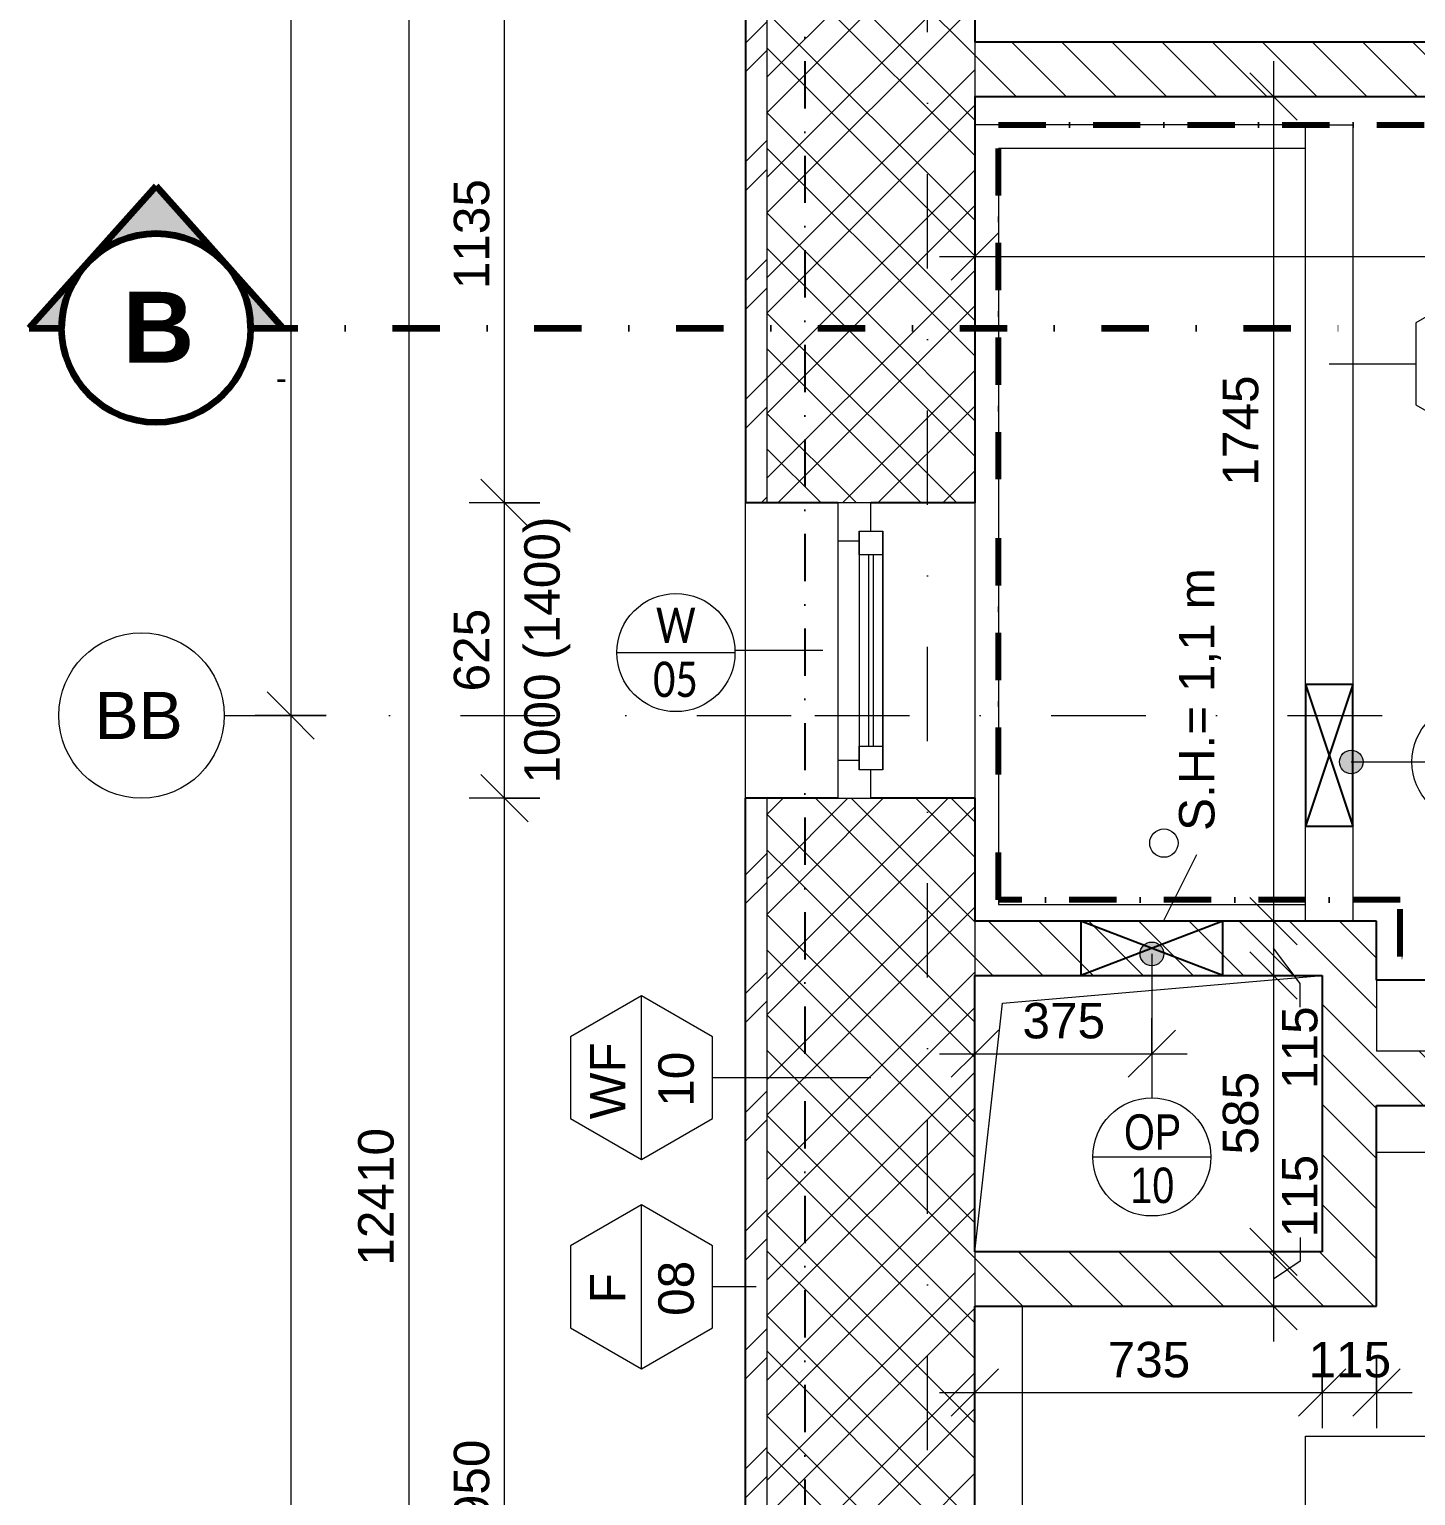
# Model space of a CAD drawing. Header units: millimetres. Extents: x -8380 to 43341, y -2985 to 58543.
# Drawn here: x -8380 to -5447, y 49152 to 52255 of the extents above; entities that cross this region are included whole.
import ezdxf

# ---------------------------------------------------------------- set-up
doc = ezdxf.new("R2010")
doc.units = ezdxf.units.MM
for name, pattern in [('HA_DashDot_10mm-S3mm', [500, 200, -150, 0, -150]), ('HA_DashDot_4mm-S1mm', [200, 100, -50, 0, -50]), ('HA_DashDot_6mm-S2mm', [300, 100, -100, 0, -100])]:
    doc.linetypes.add(name, pattern=pattern)
for name, color, linetype, lineweight in [('A-____-____-DIMS', 9, 'Continuous', 5), ('A-____-____-DIMS-50', 9, 'Continuous', 5), ('A-DETL-____-OTLN', 9, 'Continuous', 25), ('A-DETL-GENF-OTLN', 9, 'Continuous', 9), ('A-FLOR-____-OVHD', 9, 'HA_DashDot_4mm-S1mm', 25), ('A-GENM-____-IDEN', 9, 'Continuous', 9), ('A-GENM-____-OTLN', 9, 'Continuous', 9), ('A-GLAZ-____-IDEN', 9, 'Continuous', 9), ('A-GLAZ-____-MCUT', 9, 'Continuous', 5), ('A-GLAZ-____-OTLN', 9, 'Continuous', 5), ('A-WALL-____-IDEN', 9, 'Continuous', 9), ('A-WALL-____-MCUT', 9, 'Continuous', 25), ('A-WALL-____-OTLN', 9, 'Continuous', 9), ('A-WALL-____-PATT', 9, 'Continuous', 25), ('G-____-____-SYMB', 9, 'HA_DashDot_4mm-S1mm', 9), ('G-____-____-TEXT', 9, 'Continuous', 5), ('I-WALL-____-MCUT', 9, 'Continuous', 25), ('I-WALL-____-OTLN', 9, 'Continuous', 9), ('P-SANR-FIXT-OTLN', 9, 'Continuous', 9), ('Q-CASE-____-OTLN', 9, 'Continuous', 9), ('S-GRID-____-IDEN', 9, 'Continuous', 9), ('S-GRID-____-OTLN', 9, 'Continuous', 5)]:
    doc.layers.add(name, color=color, linetype=linetype, lineweight=lineweight)
doc.styles.add('Arial', font='arial.ttf', dxfattribs={"height": 100})
doc.styles.add('Arial_1', font='arial.ttf', dxfattribs={"height": 75})
doc.styles.add('Arial_2', font='arial.ttf', dxfattribs={"width": 0.8, "height": 75})
doc.styles.add('Arial_3', font='arial.ttf', dxfattribs={"height": 50})
doc.styles.add('Arial_B_1', font='arialbd.ttf', dxfattribs={"height": 150})
doc.styles.add('Calibri', font='calibri.ttf', dxfattribs={"width": 0.8, "height": 75})
doc.dimstyles.new('Inner_Dimensions', dxfattribs={"dimscale": 304.8, "dimtxt": 76.519455, "dimasz": 0.328084, "dimexe": 0.246063, "dimexo": 0.0625, "dimgap": 0.032808, "dimtad": 1, "dimdec": 0, "dimzin": 0, "dimdsep": 46, "dimtxsty": 'Arial_1', "dimblk1": 'OBLIQUE', "dimblk2": 'OBLIQUE', "dimsah": 1, "dimcen": 0.09, "dimdle": 0.246063, "dimazin": 0, "dimtfac": 1, "dimtdec": 4, "dimtix": 1, "dimtmove": 2, "dimatfit": 3, "dimfxl": 0.246063, "dimfxlon": 1, "dimtvp": 1, "dimtolj": 1, "dimtzin": 0, "dimlwd": 9, "dimlwe": 9, "dimarcsym": 2})
doc.dimstyles.new('Inner_Dimensions_1', dxfattribs={"dimscale": 304.8, "dimtxt": 76.519455, "dimasz": 0.328084, "dimexe": 0.246063, "dimexo": 0.0625, "dimgap": 0.032808, "dimtad": 1, "dimdec": 0, "dimzin": 0, "dimdsep": 46, "dimtxsty": 'Arial_1', "dimblk1": 'OBLIQUE', "dimblk2": 'OBLIQUE', "dimsah": 1, "dimcen": 0.09, "dimdle": 0.246063, "dimazin": 0, "dimtfac": 1, "dimtdec": 4, "dimtix": 1, "dimtmove": 0, "dimatfit": 3, "dimfxl": 0.246063, "dimfxlon": 1, "dimtvp": 1, "dimtolj": 1, "dimtzin": 0, "dimlwd": 9, "dimlwe": 9, "dimarcsym": 2})
doc.dimstyles.new('Inner_Dimensions_2', dxfattribs={"dimscale": 304.8, "dimtxt": 76.519455, "dimasz": 0.328084, "dimexe": 0.246063, "dimexo": 0.0625, "dimgap": 0.032808, "dimtad": 1, "dimdec": 0, "dimzin": 0, "dimdsep": 46, "dimtxsty": 'Arial_1', "dimblk1": 'OBLIQUE', "dimblk2": 'OBLIQUE', "dimsah": 1, "dimcen": 0.09, "dimdle": 0.246063, "dimazin": 0, "dimtfac": 1, "dimtdec": 4, "dimtix": 1, "dimtmove": 1, "dimatfit": 3, "dimfxl": 0.246063, "dimfxlon": 1, "dimtvp": 1, "dimtolj": 1, "dimtzin": 0, "dimlwd": 9, "dimlwe": 9, "dimarcsym": 2})
pattern_1 = [(45, (0, 0), (-106.066, 106.066), []), (45, (75, 0), (-106.066, 106.066), []), (315, (0, 0), (106.066, 106.066), []), (315, (75, 0), (106.066, 106.066), [])]
pattern_2 = [(135, (0, 0), (-53.03301, -53.03301), [])]
pattern_3 = [(45, (0, 0), (-125.7236, 125.7236), []), (45, (0, 190.5), (-125.7236, 125.7236), [])]

# ---------------------------------------------------------------- blocks, each defined once
blk = doc.blocks.new('HA_WD_SinglePanel - 625x1000-1670806-DPS_3NP - B')
at = {"layer": 'A-GLAZ-____-MCUT'}
for p, q in [((-312.5, 70), (-312.5, 0)), ((-232.5, 70), (-312.5, 70)), ((-232.5, 25), (-232.5, 70)), ((312.5, 70), (232.5, 70)), ((232.5, 70), (232.5, 25)), ((312.5, 0), (312.5, 70)), ((-312.5, 0), (-252.5, 0)), ((-252.5, -25), (-252.5, 25)), ((-252.5, 25), (-202.5, 25)), ((-202.5, 25), (-202.5, -25)), ((202.5, 5), (-202.5, 5)), ((202.5, -25), (202.5, 25)), ((202.5, 25), (252.5, 25)), ((252.5, 25), (252.5, -25)), ((252.5, 0), (312.5, 0)), ((-202.5, -25), (-252.5, -25)), ((202.5, -5), (-202.5, -5)), ((252.5, -25), (202.5, -25))]:
    blk.add_line(p, q, dxfattribs=at)
at = {"layer": 'A-GLAZ-____-OTLN'}
for p, q in [((232.5, 70), (-232.5, 70)), ((252.5, 25), (-252.5, 25)), ((-252.5, -25), (-252.5, 25)), ((202.5, 25), (-202.5, 25)), ((252.5, 25), (252.5, -25)), ((-252.5, -25), (252.5, -25)), ((202.5, -25), (-202.5, -25))]:
    blk.add_line(p, q, dxfattribs=at)
blk = doc.blocks.new('ABMV_Bathtub_Generic - 800_1700-1426710-DPS_3NP - B')
at = {"layer": 'P-SANR-FIXT-OTLN'}
for p, q in [((750, -50), (100, -50)), ((750, -50), (100, -50)), ((750, -1650), (750, -50)), ((750, -1650), (750, -50)), ((100, -1650), (750, -1650)), ((100, -1650), (750, -1650)), ((100, -1700), (800, -1700)), ((100, -1700), (800, -1700))]:
    blk.add_line(p, q, dxfattribs=at)
blk.add_circle((400, -180), 30, dxfattribs=at)
blk = doc.blocks.new('Casework 11 - Casework 6-1501329-DPS_3NP - B')
at = {"layer": 'Q-CASE-____-OTLN'}
for p, q in [((-4627.4, 49877.7), (-5529.3, 49877.7)), ((-6279.3, 49552.7), (-6279.3, 48771.8)), ((-5679.3, 48771.8), (-5679.3, 49277.7)), ((-5679.3, 49277.7), (-4627.4, 49277.7))]:
    blk.add_line(p, q, dxfattribs=at)
blk = doc.blocks.new('HA_GM_Tiling_LineBased - Generic Tiles-1704425-DPS_3NP - B')
at = {"layer": 'A-GENM-____-OTLN', "linetype": 'HA_DashDot_4mm-S1mm', "lineweight": 80}
blk.add_line((50, -50), (2405, -50), dxfattribs=at)
blk = doc.blocks.new('HA_GM_Tiling_LineBased - Generic Tiles-2045705-DPS_3NP - B')
at = {"layer": 'A-GENM-____-OTLN', "linetype": 'HA_DashDot_4mm-S1mm', "lineweight": 80}
blk.add_line((50, -50), (170, -50), dxfattribs=at)
blk = doc.blocks.new('HA_GM_Tiling_LineBased - Generic Tiles-1704438-DPS_3NP - B')
at = {"layer": 'A-GENM-____-OTLN', "linetype": 'HA_DashDot_4mm-S1mm', "lineweight": 80}
blk.add_line((-50, -50), (800, -50), dxfattribs=at)
blk = doc.blocks.new('HA_GM_Tiling_LineBased - Generic Tiles-2027164-DPS_3NP - B')
at = {"layer": 'A-GENM-____-OTLN', "linetype": 'HA_DashDot_4mm-S1mm', "lineweight": 80}
blk.add_line((50, -50), (215, -50), dxfattribs=at)
blk = doc.blocks.new('HA_GM_Tiling_LineBased - Generic Tiles-1696968-DPS_3NP - B')
at = {"layer": 'A-GENM-____-OTLN', "linetype": 'HA_DashDot_4mm-S1mm', "lineweight": 80}
blk.add_line((50, -50), (575, -50), dxfattribs=at)
blk = doc.blocks.new('HA_GM_Tiling_LineBased - Generic Tiles-1695921-DPS_3NP - B')
at = {"layer": 'A-GENM-____-OTLN', "linetype": 'HA_DashDot_4mm-S1mm', "lineweight": 80}
blk.add_line((50, -50), (800, -50), dxfattribs=at)
blk = doc.blocks.new('HA_GM_Tiling_LineBased - Generic Tiles-1704434-DPS_3NP - B')
at = {"layer": 'A-GENM-____-OTLN', "linetype": 'HA_DashDot_4mm-S1mm', "lineweight": 80}
blk.add_line((50, -50), (3255, -50), dxfattribs=at)
blk = doc.blocks.new('HA_GM_Shaft_Rectangle - Default-2031577-DPS_3NP - B')
at = {"layer": 'A-DETL-GENF-OTLN'}
for p, q in [((58.5, -58.5), (735, 0)), ((0, -585), (58.5, -58.5))]:
    blk.add_line(p, q, dxfattribs=at)
at = {"layer": 'A-GENM-____-OTLN'}
for p, q in [((0, -585), (0, 0)), ((0, 0), (735, 0)), ((735, 0), (735, -585)), ((735, -585), (0, -585))]:
    blk.add_line(p, q, dxfattribs=at)
blk = doc.blocks.new('Grid - Radius 3_5mm-353793-DPS_3NP - B')
at = {"layer": 'S-GRID-____-IDEN'}
blk.add_circle((0, 0), 3.5, dxfattribs=at)
blk = doc.blocks.new('DIMBLOCK19-DPS_3NP - B')
at = {"layer": 'A-____-____-DIMS-50', "lineweight": 9}
for p, q in [((-6379.3, 51849.1), (-6379.3, 51699.1)), ((-6379.3, 51774.1), (-6379.3, 51849.1)), ((-6379.3, 51774.1), (-6329.3, 51824.1)), ((-3074.3, 51849.1), (-3074.3, 51699.1)), ((-3074.3, 51774.1), (-3074.3, 51849.1)), ((-3074.3, 51774.1), (-3024.3, 51824.1)), ((-6454.3, 51774.1), (-3074.3, 51774.1)), ((-6379.3, 51774.1), (-6429.3, 51724.1)), ((-3074.3, 51774.1), (-3124.3, 51724.1))]:
    blk.add_line(p, q, dxfattribs=at)
at = {"layer": 'A-____-____-DIMS-50', "color": 0, "lineweight": 9, "insert": (-4842.2, 51881.5), "char_height": 75, "width": 276.883, "attachment_point": 1, "line_spacing_factor": 0.941778, "style": 'Arial_1'}
blk.add_mtext('3305', dxfattribs=at)
blk = doc.blocks.new('_Oblique')
at = {"color": 0, "linetype": 'ByBlock', "lineweight": -2}
blk.add_line((-0.5, -0.5), (0.5, 0.5), dxfattribs=at)
blk = doc.blocks.new('DIMBLOCK57-DPS_3NP - B')
at = {"layer": 'A-____-____-DIMS-50', "lineweight": 9}
for p, q in [((-7374.4, 50627.7), (-7424.4, 50677.7)), ((-7299.4, 50627.7), (-7449.4, 50627.7)), ((-7374.4, 47677.7), (-7374.4, 50627.7)), ((-7374.4, 50627.7), (-7324.4, 50577.7)), ((-7374.4, 50627.7), (-7299.4, 50627.7)), ((-7374.4, 47677.7), (-7424.4, 47727.7)), ((-7299.4, 47677.7), (-7449.4, 47677.7)), ((-7374.4, 47677.7), (-7324.4, 47627.7)), ((-7374.4, 47677.7), (-7299.4, 47677.7))]:
    blk.add_line(p, q, dxfattribs=at)
at = {"layer": 'A-____-____-DIMS-50', "color": 0, "lineweight": 9, "insert": (-7481.8, 49037.4), "char_height": 75, "width": 276.883, "attachment_point": 1, "rotation": 90, "line_spacing_factor": 0.941778, "style": 'Arial_1'}
blk.add_mtext('2950', dxfattribs=at)
blk = doc.blocks.new('DIMBLOCK58-DPS_3NP - B')
at = {"layer": 'A-____-____-DIMS-50', "lineweight": 9}
for p, q in [((-7374.4, 51252.7), (-7424.4, 51302.7)), ((-7299.4, 51252.7), (-7449.4, 51252.7)), ((-7374.4, 50627.7), (-7374.4, 51252.7)), ((-7374.4, 51252.7), (-7324.4, 51202.7)), ((-7374.4, 51252.7), (-7299.4, 51252.7)), ((-7374.4, 50627.7), (-7424.4, 50677.7)), ((-7299.4, 50627.7), (-7449.4, 50627.7)), ((-7374.4, 50627.7), (-7324.4, 50577.7)), ((-7374.4, 50627.7), (-7299.4, 50627.7))]:
    blk.add_line(p, q, dxfattribs=at)
at = {"layer": 'A-____-____-DIMS-50', "color": 0, "lineweight": 9, "insert": (-7481.8, 50853.7), "char_height": 75, "width": 207.662, "attachment_point": 1, "rotation": 90, "line_spacing_factor": 0.941778, "style": 'Arial_1'}
blk.add_mtext('625', dxfattribs=at)
blk = doc.blocks.new('DIMBLOCK59-DPS_3NP - B')
at = {"layer": 'A-____-____-DIMS-50', "lineweight": 9}
for p, q in [((-7374.4, 52387.7), (-7424.4, 52437.7)), ((-7299.4, 52387.7), (-7449.4, 52387.7)), ((-7374.4, 51252.7), (-7374.4, 52387.7)), ((-7374.4, 52387.7), (-7324.4, 52337.7)), ((-7374.4, 52387.7), (-7299.4, 52387.7)), ((-7374.4, 51252.7), (-7424.4, 51302.7)), ((-7299.4, 51252.7), (-7449.4, 51252.7)), ((-7374.4, 51252.7), (-7324.4, 51202.7)), ((-7374.4, 51252.7), (-7299.4, 51252.7))]:
    blk.add_line(p, q, dxfattribs=at)
at = {"layer": 'A-____-____-DIMS-50', "color": 0, "lineweight": 9, "insert": (-7481.8, 51704.9), "char_height": 75, "width": 276.883, "attachment_point": 1, "rotation": 90, "line_spacing_factor": 0.941778, "style": 'Arial_1'}
blk.add_mtext('1135', dxfattribs=at)
blk = doc.blocks.new('HA_TAG_WD - Type Mark-1536199-DPS_3NP - B')
at = {"layer": 'A-GLAZ-____-IDEN'}
blk.add_line((-2.5, 0), (2.5, 0), dxfattribs=at)
blk.add_circle((0, 0), 2.5, dxfattribs=at)
blk = doc.blocks.new('DIMBLOCK70-DPS_3NP - B')
at = {"layer": 'A-____-____-DIMS-50', "lineweight": 9}
for p, q in [((-6379.3, 49444.9), (-6379.3, 49294.9)), ((-6379.3, 49369.9), (-6379.3, 49444.9)), ((-5644.3, 49444.9), (-5644.3, 49294.9)), ((-5644.3, 49369.9), (-5644.3, 49444.9)), ((-6379.3, 49369.9), (-6329.3, 49419.9)), ((-5644.3, 49369.9), (-5594.3, 49419.9)), ((-6454.3, 49369.9), (-5644.3, 49369.9)), ((-6379.3, 49369.9), (-6429.3, 49319.9)), ((-5644.3, 49369.9), (-5694.3, 49319.9))]:
    blk.add_line(p, q, dxfattribs=at)
at = {"layer": 'A-____-____-DIMS-50', "color": 0, "lineweight": 9, "insert": (-6098.3, 49477.2), "char_height": 75, "width": 207.662, "attachment_point": 1, "line_spacing_factor": 0.941778, "style": 'Arial_1'}
blk.add_mtext('735', dxfattribs=at)
blk = doc.blocks.new('DIMBLOCK71-DPS_3NP - B')
at = {"layer": 'A-____-____-DIMS-50', "lineweight": 9}
for p, q in [((-5644.3, 49444.9), (-5644.3, 49294.9)), ((-5644.3, 49369.9), (-5644.3, 49444.9)), ((-5529.3, 49444.9), (-5529.3, 49294.9)), ((-5529.3, 49369.9), (-5529.3, 49444.9)), ((-5644.3, 49369.9), (-5594.3, 49419.9)), ((-5529.3, 49369.9), (-5479.3, 49419.9)), ((-5644.3, 49369.9), (-5694.3, 49319.9)), ((-5644.3, 49369.9), (-5454.3, 49369.9)), ((-5529.3, 49369.9), (-5579.3, 49319.9))]:
    blk.add_line(p, q, dxfattribs=at)
at = {"layer": 'A-____-____-DIMS-50', "color": 0, "lineweight": 9, "insert": (-5673.3, 49477.2), "char_height": 75, "width": 207.662, "attachment_point": 1, "line_spacing_factor": 0.941778, "style": 'Arial_1'}
blk.add_mtext('115', dxfattribs=at)
blk = doc.blocks.new('DIMBLOCK72-DPS_3NP - B')
at = {"layer": 'A-____-____-DIMS-50', "lineweight": 9}
for p, q in [((-5747.2, 50442.7), (-5747.2, 50252.7)), ((-5747.2, 50367.7), (-5797.2, 50417.7)), ((-5672.2, 50367.7), (-5822.2, 50367.7)), ((-5747.2, 50367.7), (-5697.2, 50317.7)), ((-5747.2, 50367.7), (-5672.2, 50367.7)), ((-5747.2, 50252.7), (-5797.2, 50302.7)), ((-5691, 50235.4), (-5747.2, 50310.2)), ((-5672.2, 50252.7), (-5822.2, 50252.7)), ((-5747.2, 50252.7), (-5697.2, 50202.7)), ((-5747.2, 50252.7), (-5672.2, 50252.7)), ((-5691, 50185.4), (-5691, 50235.4))]:
    blk.add_line(p, q, dxfattribs=at)
at = {"layer": 'A-____-____-DIMS-50', "color": 0, "lineweight": 9, "insert": (-5729.5, 50012.4), "char_height": 75, "width": 207.662, "attachment_point": 1, "rotation": 90, "line_spacing_factor": 0.941778, "style": 'Arial_1'}
blk.add_mtext('115', dxfattribs=at)
blk = doc.blocks.new('DIMBLOCK73-DPS_3NP - B')
at = {"layer": 'A-____-____-DIMS-50', "lineweight": 9}
for p, q in [((-5747.2, 50252.7), (-5797.2, 50302.7)), ((-5672.2, 50252.7), (-5822.2, 50252.7)), ((-5747.2, 50252.7), (-5747.2, 49667.7)), ((-5747.2, 50252.7), (-5697.2, 50202.7)), ((-5747.2, 50252.7), (-5672.2, 50252.7)), ((-5747.2, 49667.7), (-5797.2, 49717.7)), ((-5672.2, 49667.7), (-5822.2, 49667.7)), ((-5747.2, 49667.7), (-5697.2, 49617.7)), ((-5747.2, 49667.7), (-5672.2, 49667.7))]:
    blk.add_line(p, q, dxfattribs=at)
at = {"layer": 'A-____-____-DIMS-50', "color": 0, "lineweight": 9, "insert": (-5854.6, 49873.7), "char_height": 75, "width": 207.662, "attachment_point": 1, "rotation": 90, "line_spacing_factor": 0.941778, "style": 'Arial_1'}
blk.add_mtext('585', dxfattribs=at)
blk = doc.blocks.new('DIMBLOCK74-DPS_3NP - B')
at = {"layer": 'A-____-____-DIMS-50', "lineweight": 9}
for p, q in [((-5747.2, 49667.7), (-5797.2, 49717.7)), ((-5691, 49698.2), (-5691, 49648.2)), ((-5672.2, 49667.7), (-5822.2, 49667.7)), ((-5747.2, 49667.7), (-5747.2, 49477.7)), ((-5747.2, 49667.7), (-5697.2, 49617.7)), ((-5747.2, 49667.7), (-5672.2, 49667.7)), ((-5691, 49648.2), (-5747.2, 49610.2)), ((-5747.2, 49552.7), (-5797.2, 49602.7)), ((-5672.2, 49552.7), (-5822.2, 49552.7)), ((-5747.2, 49552.7), (-5697.2, 49502.7)), ((-5747.2, 49552.7), (-5672.2, 49552.7))]:
    blk.add_line(p, q, dxfattribs=at)
at = {"layer": 'A-____-____-DIMS-50', "color": 0, "lineweight": 9, "insert": (-5729.5, 49698.2), "char_height": 75, "width": 207.662, "attachment_point": 1, "rotation": 90, "line_spacing_factor": 0.941778, "style": 'Arial_1'}
blk.add_mtext('115', dxfattribs=at)
blk = doc.blocks.new('DIMBLOCK168-DPS_3NP - B')
at = {"layer": 'A-____-____-DIMS-50', "lineweight": 9}
for p, q in [((-5747.2, 52187.7), (-5747.2, 50292.7)), ((-5747.2, 52112.7), (-5797.2, 52162.7)), ((-5672.2, 52112.7), (-5822.2, 52112.7)), ((-5747.2, 52112.7), (-5697.2, 52062.7)), ((-5747.2, 52112.7), (-5672.2, 52112.7)), ((-5747.2, 50367.7), (-5797.2, 50417.7)), ((-5672.2, 50367.7), (-5822.2, 50367.7)), ((-5747.2, 50367.7), (-5697.2, 50317.7)), ((-5747.2, 50367.7), (-5672.2, 50367.7))]:
    blk.add_line(p, q, dxfattribs=at)
at = {"layer": 'A-____-____-DIMS-50', "color": 0, "lineweight": 9, "insert": (-5854.6, 51289.3), "char_height": 75, "width": 276.883, "attachment_point": 1, "rotation": 90, "line_spacing_factor": 0.941778, "style": 'Arial_1'}
blk.add_mtext('1745', dxfattribs=at)
blk = doc.blocks.new('HA_TAG_GM_Products - Generic-588599-DPS_3NP - B')
at = {"layer": 'A-GENM-____-IDEN'}
blk.add_line((-2.5, 0), (2.5, 0), dxfattribs=at)
blk.add_circle((0, 0), 2.5, dxfattribs=at)
blk = doc.blocks.new('Section - With Sheet Number-366786-DPS_3NP - B')
at = {"layer": 'G-____-____-SYMB', "linetype": 'Continuous', "lineweight": 5}
h = blk.add_hatch(color=256, dxfattribs=at)
edge = h.paths.add_edge_path()
edge.add_line((1.367, 0), (0, 0))
edge.add_arc((-4, 0), 4, 0, 180)
edge.add_line((-8, 0), (-9.367, 0))
edge.add_line((-9.367, 0), (-4, 6))
edge.add_line((-4, 6), (1.367, 0))
at = {"layer": 'G-____-____-SYMB', "linetype": 'Continuous', "lineweight": 100}
for p, q in [((-4, 6), (-9.367, 0)), ((1.367, 0), (-4, 6)), ((-9.367, 0), (-8, 0)), ((0, 0), (1.367, 0))]:
    blk.add_line(p, q, dxfattribs=at)
blk.add_circle((-4, 0), 4, dxfattribs=at)
blk.add_arc((-4, 0), 4, 0, 180, dxfattribs=at)
blk = doc.blocks.new('DIMBLOCK191-DPS_3NP - B')
at = {"layer": 'A-____-____-DIMS-50', "lineweight": 9}
for p, q in [((-7576.9, 56062.7), (-7576.9, 43502.7)), ((-7576.9, 55987.7), (-7626.9, 56037.7)), ((-7501.9, 55987.7), (-7651.9, 55987.7)), ((-7576.9, 55987.7), (-7526.9, 55937.7)), ((-7576.9, 55987.7), (-7501.9, 55987.7)), ((-7576.9, 43577.7), (-7626.9, 43627.7)), ((-7501.9, 43577.7), (-7651.9, 43577.7)), ((-7576.9, 43577.7), (-7526.9, 43527.7)), ((-7576.9, 43577.7), (-7501.9, 43577.7))]:
    blk.add_line(p, q, dxfattribs=at)
at = {"layer": 'A-____-____-DIMS-50', "color": 0, "lineweight": 9, "insert": (-7684.2, 49638.5), "char_height": 75, "width": 346.103, "attachment_point": 1, "rotation": 90, "line_spacing_factor": 0.941778, "style": 'Arial_1'}
blk.add_mtext('12410', dxfattribs=at)
blk = doc.blocks.new('DIMBLOCK192-DPS_3NP - B')
at = {"layer": 'A-____-____-DIMS-50', "lineweight": 9}
for p, q in [((-7826.9, 55677.7), (-7826.9, 50802.7)), ((-7826.9, 55602.7), (-7876.9, 55652.7)), ((-7751.9, 55602.7), (-7901.9, 55602.7)), ((-7826.9, 55602.7), (-7776.9, 55552.7)), ((-7826.9, 55602.7), (-7751.9, 55602.7)), ((-7826.9, 50802.7), (-7876.9, 50852.7)), ((-7751.9, 50802.7), (-7901.9, 50802.7)), ((-7826.9, 50802.7), (-7776.9, 50752.7)), ((-7826.9, 50802.7), (-7751.9, 50802.7))]:
    blk.add_line(p, q, dxfattribs=at)
at = {"layer": 'A-____-____-DIMS-50', "color": 0, "lineweight": 9, "insert": (-7934.2, 53087.4), "char_height": 75, "width": 276.883, "attachment_point": 1, "rotation": 90, "line_spacing_factor": 0.941778, "style": 'Arial_1'}
blk.add_mtext('4800', dxfattribs=at)
blk = doc.blocks.new('DIMBLOCK193-DPS_3NP - B')
at = {"layer": 'A-____-____-DIMS-50', "lineweight": 9}
for p, q in [((-7826.9, 50802.7), (-7876.9, 50852.7)), ((-7751.9, 50802.7), (-7901.9, 50802.7)), ((-7826.9, 50802.7), (-7826.9, 43877.7)), ((-7826.9, 50802.7), (-7776.9, 50752.7)), ((-7826.9, 50802.7), (-7751.9, 50802.7)), ((-7826.9, 43952.7), (-7876.9, 44002.7)), ((-7751.9, 43952.7), (-7901.9, 43952.7)), ((-7826.9, 43952.7), (-7776.9, 43902.7)), ((-7826.9, 43952.7), (-7751.9, 43952.7))]:
    blk.add_line(p, q, dxfattribs=at)
at = {"layer": 'A-____-____-DIMS-50', "color": 0, "lineweight": 9, "insert": (-7934.2, 47262.4), "char_height": 75, "width": 276.883, "attachment_point": 1, "rotation": 90, "line_spacing_factor": 0.941778, "style": 'Arial_1'}
blk.add_mtext('6850', dxfattribs=at)
blk = doc.blocks.new('DIMBLOCK207-DPS_3NP - B')
at = {"layer": 'A-____-____-DIMS-50', "lineweight": 9}
for p, q in [((-6379.3, 50162.1), (-6379.3, 50012.1)), ((-6379.3, 50087.1), (-6379.3, 50162.1)), ((-6004.7, 50162.1), (-6004.7, 50012.1)), ((-6004.7, 50087.1), (-6004.7, 50162.1)), ((-6379.3, 50087.1), (-6329.3, 50137.1)), ((-6004.7, 50087.1), (-5954.7, 50137.1)), ((-6454.3, 50087.1), (-5929.7, 50087.1)), ((-6379.3, 50087.1), (-6429.3, 50037.1)), ((-6004.7, 50087.1), (-6054.7, 50037.1))]:
    blk.add_line(p, q, dxfattribs=at)
at = {"layer": 'A-____-____-DIMS-50', "color": 0, "lineweight": 9, "insert": (-6278.5, 50194.5), "char_height": 75, "width": 207.662, "attachment_point": 1, "line_spacing_factor": 0.941778, "style": 'Arial_1'}
blk.add_mtext('375', dxfattribs=at)
blk = doc.blocks.new('HA_TAG_WA_Partitions - Group _ Type Mark-556634-DPS_3NP - B')
at = {"layer": 'A-WALL-____-IDEN'}
for p, q in [((-1.732, 3), (-3.464, 0)), ((1.732, 3), (-1.732, 3)), ((3.464, 0), (1.732, 3)), ((-3.464, 0), (3.464, 0)), ((-3.464, 0), (-1.732, -3)), ((1.732, -3), (3.464, 0)), ((-1.732, -3), (1.732, -3))]:
    blk.add_line(p, q, dxfattribs=at)

msp = doc.modelspace()

# ---------------------------------------------------------------- hatches: boundary and pattern name
at = {"layer": 'A-GENM-____-IDEN'}
h = msp.add_hatch(color=256, dxfattribs=at)
edge = h.paths.add_edge_path()
edge.add_arc((-5582.8, 50704.5), 25, 0, 360)
h = msp.add_hatch(color=256, dxfattribs=at)
edge = h.paths.add_edge_path()
edge.add_arc((-6004.7, 50298.3), 25, 0, 360)
at = {"layer": 'A-WALL-____-PATT', "lineweight": 5}
h = msp.add_hatch(dxfattribs=at)
h.set_pattern_fill('FP_7', color=256, style=0, pattern_type=2)
h.set_pattern_definition(pattern_3)
h.paths.add_polyline_path([(-6819.3, 44976.5), (-6819.3, 46677.7), (-6864.3, 46677.7), (-6864.3, 44976.5)])
h.paths.add_polyline_path([(-6819.3, 47677.7), (-6819.3, 50467.2), (-6864.3, 50464.2), (-6864.3, 47677.7)])
h.paths.add_polyline_path([(-6864.3, 51614.5), (-6819.3, 51617.6), (-6819.3, 52387.7), (-6864.3, 52387.7), (-6864.3, 51617.6)])
h.paths.add_polyline_path([(-6864.3, 53387.7), (-6819.3, 53387.7), (-6819.3, 55987.7), (-6864.3, 55987.7), (-6864.3, 53786.7)])
h = msp.add_hatch(dxfattribs=at)
h.set_pattern_fill('FP_2', color=256, style=0, pattern_type=2)
h.set_pattern_definition(pattern_1)
h.paths.add_polyline_path([(-6819.3, 45400.5), (-6379.3, 45400.5), (-6379.3, 45509.9), (-6739.3, 45509.9), (-6739.3, 45780.9), (-6379.3, 45780.9), (-6379.3, 46677.7), (-6819.3, 46677.7), (-6819.3, 45414)])
h.paths.add_polyline_path([(-6379.3, 47677.7), (-6379.3, 50497.1), (-6819.3, 50467.2), (-6819.3, 47677.7)])
h.paths.add_polyline_path([(-6819.3, 51617.6), (-6379.3, 51647.5), (-6379.3, 52387.7), (-6819.3, 52387.7), (-6819.3, 51647.5)])
h.paths.add_polyline_path([(-6819.3, 53387.7), (-6379.3, 53387.7), (-6379.3, 55093.2), (-6739.3, 55093.2), (-6739.3, 55427.7), (-6379.3, 55427.7), (-6379.3, 55572.7), (-6819.3, 55572.7), (-6819.3, 53786.7)])
h = msp.add_hatch(dxfattribs=at)
h.set_pattern_fill('FP_6', color=256, style=0, pattern_type=2)
h.set_pattern_definition(pattern_2)
h.paths.add_polyline_path([(-1824.3, 52112.7), (-1161.3, 52112.7), (-1161.3, 52114.6), (-1132.5, 52114.6), (-1132.5, 52225.8), (-1161.3, 52225.8), (-1161.3, 52227.7), (-1824.3, 52227.7)])
h.paths.add_polyline_path([(-5237, 52112.7), (-4161.3, 52112.7), (-4161.3, 52114.6), (-4132.5, 52114.6), (-4132.5, 52225.8), (-4161.3, 52225.8), (-4161.3, 52227.7), (-6379.3, 52227.7), (-6379.3, 52112.7)])
h.paths.add_polyline_path([(-1054.3, 52112.7), (-939.3, 52112.7), (-939.3, 52227.7), (-1097.3, 52227.7), (-1097.3, 52225.8), (-1126.2, 52225.8), (-1126.2, 52114.6), (-1097.3, 52114.6), (-1097.3, 52112.7)])
h.paths.add_polyline_path([(-4097.3, 52112.7), (-2724.3, 52112.7), (-2724.3, 52227.7), (-4097.3, 52227.7), (-4097.3, 52225.8), (-4126.2, 52225.8), (-4126.2, 52114.6), (-4097.3, 52114.6)])
h = msp.add_hatch(dxfattribs=at)
h.set_pattern_fill('FP_4', color=256, style=0, pattern_type=2)
h.set_pattern_definition(pattern_1)
h.paths.add_polyline_path([(-6819.3, 50467.2), (-6379.3, 50497.1), (-6379.3, 50627.7), (-6819.3, 50627.7)])
h.paths.add_polyline_path([(-6624.3, 51252.7), (-6379.3, 51252.7), (-6379.3, 51647.5), (-6819.3, 51617.6), (-6819.3, 51252.7), (-6669.3, 51252.7)])
h = msp.add_hatch(dxfattribs=at)
h.set_pattern_fill('FP_8', color=256, style=0, pattern_type=2)
h.set_pattern_definition(pattern_3)
h.paths.add_polyline_path([(-6864.3, 50464.2), (-6819.3, 50467.2), (-6819.3, 50627.7), (-6864.3, 50627.7)])
h.paths.add_polyline_path([(-6819.3, 51252.7), (-6819.3, 51617.6), (-6864.3, 51614.5), (-6864.3, 51252.7)])
h = msp.add_hatch(dxfattribs=at)
h.set_pattern_fill('FP_6', color=256, style=0, pattern_type=2)
h.set_pattern_definition(pattern_2)
h.paths.add_polyline_path([(-6370.2, 50252.7), (-5644.3, 50252.7), (-5644.3, 50367.7), (-6379.3, 50367.7), (-6379.3, 50252.7)])
h = msp.add_hatch(dxfattribs=at)
h.set_pattern_fill('FP_6', color=256, style=0, pattern_type=2)
h.set_pattern_definition(pattern_2)
h.paths.add_polyline_path([(-5644.3, 49667.7), (-5529.3, 49667.7), (-5529.3, 50367.7), (-5644.3, 50367.7), (-5644.3, 50252.7)])
h = msp.add_hatch(dxfattribs=at)
h.set_pattern_fill('FP_6', color=256, style=0, pattern_type=2)
h.set_pattern_definition(pattern_2)
h.paths.add_polyline_path([(-2654.3, 49977.7), (-2654.3, 50092.7), (-3597.3, 50092.7), (-3597.3, 50090.8), (-3626.2, 50090.8), (-3626.2, 49979.6), (-3597.3, 49979.6), (-3597.3, 49977.7), (-2970.4, 49977.7)])
h.paths.add_polyline_path([(-5529.3, 49977.7), (-3661.3, 49977.7), (-3661.3, 49979.6), (-3632.5, 49979.6), (-3632.5, 50090.8), (-3661.3, 50090.8), (-3661.3, 50092.7), (-5529.3, 50092.7)])
h.paths.add_polyline_path([(-1161.3, 49977.7), (-1161.3, 49979.6), (-1132.5, 49979.6), (-1132.5, 50090.8), (-1161.3, 50090.8), (-1161.3, 50092.7), (-1354.3, 50092.7), (-1354.3, 49977.7)])
h.paths.add_polyline_path([(-1097.3, 49977.7), (-1054.3, 49977.7), (-1054.3, 50092.7), (-1097.3, 50092.7), (-1097.3, 50090.8), (-1126.2, 50090.8), (-1126.2, 49979.6), (-1097.3, 49979.6)])
h = msp.add_hatch(dxfattribs=at)
h.set_pattern_fill('FP_6', color=256, style=0, pattern_type=2)
h.set_pattern_definition(pattern_2)
h.paths.add_polyline_path([(-5529.3, 49552.7), (-5529.3, 49667.7), (-6379.3, 49667.7), (-6379.3, 49552.7), (-6370.2, 49552.7)])

# ---------------------------------------------------------------- linework, layer by layer
at = {"layer": 'A-DETL-____-OTLN'}
for p, q in [((-5679.3, 50868.4), (-5679.3, 50568.4)), ((-5579.3, 50868.4), (-5679.3, 50868.4)), ((-5679.3, 50868.4), (-5579.3, 50568.4)), ((-5579.3, 50868.4), (-5679.3, 50568.4)), ((-5579.3, 50568.4), (-5579.3, 50868.4)), ((-5679.3, 50568.4), (-5579.3, 50568.4)), ((-5854.7, 50367.7), (-6154.7, 50367.7)), ((-6154.7, 50367.7), (-6154.7, 50252.7)), ((-5854.7, 50367.7), (-6154.7, 50252.7)), ((-5854.7, 50252.7), (-6154.7, 50367.7)), ((-5854.7, 50252.7), (-5854.7, 50367.7)), ((-6154.7, 50252.7), (-5854.7, 50252.7))]:
    msp.add_line(p, q, dxfattribs=at)
at = {"layer": 'A-FLOR-____-OVHD'}
msp.add_line((-6739.3, 52387.7), (-6739.3, 47677.7), dxfattribs=at)
at = {"layer": 'A-GENM-____-IDEN'}
for p, q in [((-5582.8, 50704.5), (-5454.5, 50704.5)), ((-6004.7, 50298.3), (-6004.7, 49993.6))]:
    msp.add_line(p, q, dxfattribs=at)
for centre in [(-5582.8, 50704.5), (-6004.7, 50298.3)]:
    msp.add_circle(centre, 25, dxfattribs=at)
at = {"layer": 'A-GLAZ-____-IDEN'}
msp.add_line((-6700.6, 50940.2), (-6886.8, 50940.2), dxfattribs=at)
at = {"layer": 'A-WALL-____-IDEN'}
for p, q in [((-5629.3, 51547), (-5446.5, 51547)), ((-6599.3, 50036.3), (-6934.6, 50036.3)), ((-6841.8, 49593.7), (-6934.6, 49593.7))]:
    msp.add_line(p, q, dxfattribs=at)
at = {"layer": 'A-WALL-____-MCUT'}
for p, q in [((-6864.3, 52387.7), (-6864.3, 51252.7)), ((-6379.3, 52387.7), (-6379.3, 52227.7)), ((-6379.3, 52112.7), (-6379.3, 51252.7)), ((-6669.3, 51252.7), (-6864.3, 51252.7)), ((-6379.3, 51252.7), (-6599.3, 51252.7)), ((-6669.3, 50627.7), (-6864.3, 50627.7)), ((-6864.3, 47677.7), (-6864.3, 50627.7)), ((-6379.3, 50627.7), (-6599.3, 50627.7)), ((-6379.3, 50627.7), (-6379.3, 50367.7)), ((-6379.3, 49667.7), (-6379.3, 50252.7)), ((-6379.3, 47677.7), (-6379.3, 49552.7))]:
    msp.add_line(p, q, dxfattribs=at)
at = {"layer": 'A-WALL-____-MCUT', "lineweight": 9}
for p, q in [((-6819.3, 52387.7), (-6819.3, 51252.7)), ((-6379.3, 52227.7), (-6379.3, 52112.7)), ((-6819.3, 50627.7), (-6819.3, 47677.7)), ((-6379.3, 50367.7), (-6379.3, 50252.7)), ((-5529.3, 50242.7), (-5529.3, 50092.7)), ((-3661.3, 50092.7), (-5529.3, 50092.7)), ((-6379.3, 49667.7), (-6379.3, 49552.7))]:
    msp.add_line(p, q, dxfattribs=at)
at = {"layer": 'A-WALL-____-OTLN'}
for p, q in [((-6864.3, 50627.7), (-6864.3, 51252.7)), ((-6379.3, 51252.7), (-6379.3, 50627.7))]:
    msp.add_line(p, q, dxfattribs=at)
at = {"layer": 'G-____-____-SYMB', "linetype": 'HA_DashDot_6mm-S2mm', "lineweight": 100}
msp.add_line((-7911.6, 51622.7), (-5529.4, 51622.7), dxfattribs=at)
at = {"layer": 'G-____-____-TEXT', "color": 250, "lineweight": 9}
msp.add_line((-5978.4, 50370.3), (-5909.8, 50508.4), dxfattribs=at)
at = {"layer": 'I-WALL-____-MCUT'}
for p, q in [((-4161.3, 52227.7), (-6379.3, 52227.7)), ((-6379.3, 52112.7), (-4161.3, 52112.7)), ((-5529.3, 50367.7), (-6379.3, 50367.7)), ((-5529.3, 50242.7), (-5529.3, 50367.7)), ((-6379.3, 50252.7), (-5644.3, 50252.7)), ((-5644.3, 50252.7), (-5644.3, 49667.7)), ((-3074.3, 50242.7), (-5529.3, 50242.7)), ((-5529.3, 49552.7), (-5529.3, 49977.7)), ((-5529.3, 49977.7), (-3661.3, 49977.7)), ((-5644.3, 49667.7), (-6379.3, 49667.7)), ((-6379.3, 49552.7), (-5529.3, 49552.7))]:
    msp.add_line(p, q, dxfattribs=at)
at = {"layer": 'I-WALL-____-OTLN'}
for p, q in [((-5679.3, 52052.7), (-5579.3, 52052.7)), ((-5679.3, 50367.7), (-5679.3, 52052.7)), ((-5579.3, 52052.7), (-5579.3, 50367.7))]:
    msp.add_line(p, q, dxfattribs=at)
at = {"layer": 'S-GRID-____-OTLN', "linetype": 'HA_DashDot_10mm-S3mm', "lineweight": 9}
for p, q in [((-6479.3, 37745.7), (-6479.3, 56942.9)), ((-7967.8, 50802.7), (-6717.8, 50802.7)), ((-6717.8, 50802.7), (21438.5, 50802.7))]:
    msp.add_line(p, q, dxfattribs=at)

# ---------------------------------------------------------------- block references
at = {"layer": 'A-GENM-____-IDEN', "xscale": 49.99999999999998, "yscale": 49.99999999999998, "zscale": 49.99999999999998}
for p in [(-5329.5, 50704.5), (-6004.7, 49868.6)]:
    msp.add_blockref('HA_TAG_GM_Products - Generic-588599-DPS_3NP - B', p, dxfattribs=at)
at = {"layer": 'A-GENM-____-OTLN', "linetype": 'HA_DashDot_4mm-S1mm', "lineweight": 80}
for name, p, rotation in [('HA_GM_Tiling_LineBased - Generic Tiles-1695921-DPS_3NP - B', (-6379.3, 51252.7), 89.99999999999993), ('HA_GM_Tiling_LineBased - Generic Tiles-1696968-DPS_3NP - B', (-6379.3, 50627.7), 89.9999999999999), ('HA_GM_Tiling_LineBased - Generic Tiles-2027164-DPS_3NP - B', (-6379.3, 50362.7), 90), ('HA_GM_Tiling_LineBased - Generic Tiles-1704438-DPS_3NP - B', (-5529.3, 50362.7), 180), ('HA_GM_Tiling_LineBased - Generic Tiles-2045705-DPS_3NP - B', (-5529.3, 50242.7), 90), ('HA_GM_Tiling_LineBased - Generic Tiles-1704425-DPS_3NP - B', (-3074.3, 50242.7), 180)]:
    msp.add_blockref(name, p, dxfattribs=dict(at, rotation=rotation))
msp.add_blockref('HA_GM_Tiling_LineBased - Generic Tiles-1704434-DPS_3NP - B', (-6379.3, 52102.7), dxfattribs=at)
at = {"layer": 'A-GENM-____-OTLN', "lineweight": 5}
msp.add_blockref('HA_GM_Shaft_Rectangle - Default-2031577-DPS_3NP - B', (-6379.3, 50252.7), dxfattribs=at)
at = {"layer": 'A-GLAZ-____-IDEN', "xscale": 49.99999999999998, "yscale": 49.99999999999998, "zscale": 49.99999999999998}
msp.add_blockref('HA_TAG_WD - Type Mark-1536199-DPS_3NP - B', (-7011.8, 50935.9), dxfattribs=at)
at = {"layer": 'A-GLAZ-____-OTLN', "rotation": 89.9999999999998}
msp.add_blockref('HA_WD_SinglePanel - 625x1000-1670806-DPS_3NP - B', (-6599.3, 50940.2), dxfattribs=at)
at = {"layer": 'A-WALL-____-IDEN', "xscale": 49.99999999999998, "yscale": 49.99999999999998, "zscale": 49.99999999999998}
for p, rotation in [((-5296.5, 51547), 89.99999999999999), ((-7084.6, 50036.3), 89.99999999999991), ((-7084.6, 49593.7), 89.99999999999991)]:
    msp.add_blockref('HA_TAG_WA_Partitions - Group _ Type Mark-556634-DPS_3NP - B', p, dxfattribs=dict(at, rotation=rotation))
at = {"layer": 'G-____-____-SYMB', "linetype": 'Continuous', "lineweight": 100, "xscale": 49.99999999999998, "yscale": 49.99999999999998, "zscale": 49.99999999999998}
msp.add_blockref('Section - With Sheet Number-366786-DPS_3NP - B', (-7911.6, 51622.7), dxfattribs=at)
at = {"layer": 'P-SANR-FIXT-OTLN', "rotation": 180}
msp.add_blockref('ABMV_Bathtub_Generic - 800_1700-1426710-DPS_3NP - B', (-5579.3, 50352.7), dxfattribs=at)
at = {"layer": 'Q-CASE-____-OTLN'}
msp.add_blockref('Casework 11 - Casework 6-1501329-DPS_3NP - B', (0, 0), dxfattribs=at)
at = {"layer": 'S-GRID-____-IDEN', "xscale": 49.99999999999998, "yscale": 49.99999999999998, "zscale": 49.99999999999998, "rotation": 269.9999999999996}
msp.add_blockref('Grid - Radius 3_5mm-353793-DPS_3NP - B', (-8142.8, 50802.7), dxfattribs=at)

# ---------------------------------------------------------------- texts
at = {"layer": 'A-GENM-____-IDEN', "lineweight": 5, "char_height": 75, "attachment_point": 1, "style": 'Arial_2'}
for s, insert, width in [('OP', (-6063.7, 49958.7), 147.51), ('10', (-6050.5, 49846), 115.443)]:
    msp.add_mtext(s, dxfattribs=dict(at, insert=insert, width=width))
at = {"layer": 'A-GLAZ-____-IDEN', "lineweight": 5, "insert": (-7332.7, 50658.7), "char_height": 75, "width": 701.477, "attachment_point": 1, "rotation": 90, "style": 'Arial_1'}
msp.add_mtext('1000 (1400)', dxfattribs=at)
at = {"layer": 'A-GLAZ-____-IDEN', "lineweight": 5, "char_height": 75, "attachment_point": 1, "style": 'Calibri'}
for s, insert, width in [('W', (-7053.6, 51031.1), 105.823), ('05', (-7060.2, 50916.8), 121.856)]:
    msp.add_mtext(s, dxfattribs=dict(at, insert=insert, width=width))
at = {"layer": 'A-WALL-____-IDEN', "lineweight": 5, "char_height": 75, "attachment_point": 1, "rotation": 90, "style": 'Arial_1'}
for s, insert, width in [('WF', (-7193.5, 49948.3), 208.439), ('10', (-7049, 49974.8), 144.304), ('08', (-7049, 49532.2), 144.304), ('F', (-7193.5, 49558.7), 80.169)]:
    msp.add_mtext(s, dxfattribs=dict(at, insert=insert, width=width))
at = {"layer": 'G-____-____-SYMB', "linetype": 'Continuous', "lineweight": 5, "attachment_point": 1}
for s, insert, char_height, width, style in [('\\fArial|b1|i0|c0|p34|;B', (-8182.3, 51699.4), 150, 184.388, 'Arial_B_1'), ('-', (-7858.1, 51542.4), 50, 28.059, 'Arial_3')]:
    msp.add_mtext(s, dxfattribs=dict(at, insert=insert, char_height=char_height, width=width, style=style))
at = {"layer": 'G-____-____-TEXT', "color": 7, "lineweight": 9, "insert": (-5947.3, 50558.4), "char_height": 75, "width": 685.443, "attachment_point": 1, "rotation": 90, "style": 'Arial_1'}
msp.add_mtext('S.H.= 1,1 m', dxfattribs=at)
at = {"layer": 'S-GRID-____-IDEN', "lineweight": 5, "insert": (-8241.6, 50852.8), "char_height": 100, "width": 232.489, "attachment_point": 1, "style": 'Arial'}
msp.add_mtext('BB', dxfattribs=at)

# ---------------------------------------------------------------- dimensions: what is measured, and where the dimension line sits
at = {"layer": 'A-____-____-DIMS', "lineweight": 9}
for base, p1, p2, override, picture, middle in [((-7576.9, 43577.7), (-7501.9, 55987.7), (-7501.9, 43577.7), {"dimpost": '<>', "dimfxl": 12410}, 'DIMBLOCK191-DPS_3NP - B', (-7625.2, 49782.7)), ((-7826.9, 50802.7), (-7751.9, 55602.7), (-7751.9, 50802.7), {"dimpost": '<>', "dimfxl": 4800}, 'DIMBLOCK192-DPS_3NP - B', (-7875.2, 53202.7)), ((-7374.4, 52387.7), (-7299.4, 51252.7), (-7299.4, 52387.7), {"dimpost": '<>', "dimfxl": 1135}, 'DIMBLOCK59-DPS_3NP - B', (-7422.8, 51820.2)), ((-7374.4, 51252.7), (-7299.4, 50627.7), (-7299.4, 51252.7), {"dimpost": '<>', "dimfxl": 625}, 'DIMBLOCK58-DPS_3NP - B', (-7422.7, 50940.2)), ((-7826.9, 43952.7), (-7751.9, 50802.7), (-7751.9, 43952.7), {"dimpost": '<>', "dimfxl": 6850}, 'DIMBLOCK193-DPS_3NP - B', (-7875.2, 47377.7)), ((-7374.4, 50627.7), (-7299.4, 47677.7), (-7299.4, 50627.7), {"dimpost": '<>', "dimfxl": 2950}, 'DIMBLOCK57-DPS_3NP - B', (-7422.7, 49152.7)), ((-5747.2, 49667.7), (-5672.2, 50252.7), (-5672.2, 49667.7), {"dimpost": '<>', "dimfxl": 585}, 'DIMBLOCK73-DPS_3NP - B', (-5795.5, 49960.2))]:
    dim = msp.add_linear_dim(base=base, p1=p1, p2=p2, angle=90, dimstyle='Inner_Dimensions_1', override=override, dxfattribs=at)
    dim.commit()
    dim.dimension.update_dxf_attribs({"geometry": picture, "text_midpoint": middle})
for base, p1, p2, dimstyle, override, picture, middle in [((-5747.2, 50367.7), (-5672.2, 52112.7), (-5672.2, 50367.7), 'Inner_Dimensions', {"dimpost": '<>', "dimfxl": 1745}, 'DIMBLOCK168-DPS_3NP - B', (-5804.6, 51427.7)), ((-5747.2, 50252.7), (-5672.2, 50367.7), (-5672.2, 50252.7), 'Inner_Dimensions_2', {"dimpost": '<>', "dimfxl": 115}, 'DIMBLOCK72-DPS_3NP - B', (-5679.5, 50116.2)), ((-5747.2, 49552.7), (-5672.2, 49667.7), (-5672.2, 49552.7), 'Inner_Dimensions_2', {"dimpost": '<>', "dimfxl": 115}, 'DIMBLOCK74-DPS_3NP - B', (-5679.5, 49802))]:
    dim = msp.add_linear_dim(base=base, p1=p1, p2=p2, angle=90, dimstyle=dimstyle, override=override, dxfattribs=at)
    dim.commit()
    dim.dimension.update_dxf_attribs({"geometry": picture, "text_midpoint": middle, "dimtype": 160, "text_rotation": 90})
for base, p1, p2, override, picture, middle in [((-3074.3, 51774.1), (-6379.3, 51849.1), (-3074.3, 51849.1), {"dimpost": '<>', "dimfxl": 3305}, 'DIMBLOCK19-DPS_3NP - B', (-4726.8, 51822.5)), ((-6004.7, 50087.1), (-6379.3, 50162.1), (-6004.7, 50162.1), {"dimpost": '<>', "dimfxl": 374.645817}, 'DIMBLOCK207-DPS_3NP - B', (-6192, 50135.4)), ((-5644.3, 49369.9), (-6379.3, 49444.9), (-5644.3, 49444.9), {"dimpost": '<>', "dimfxl": 735}, 'DIMBLOCK70-DPS_3NP - B', (-6011.8, 49418.2)), ((-5529.3, 49369.9), (-5644.3, 49444.9), (-5529.3, 49444.9), {"dimpost": '<>', "dimfxl": 115}, 'DIMBLOCK71-DPS_3NP - B', (-5586.8, 49418.2))]:
    dim = msp.add_linear_dim(base=base, p1=p1, p2=p2, dimstyle='Inner_Dimensions_1', override=override, dxfattribs=at)
    dim.commit()
    dim.dimension.update_dxf_attribs({"geometry": picture, "text_midpoint": middle})

doc.saveas('drawing.dxf')
